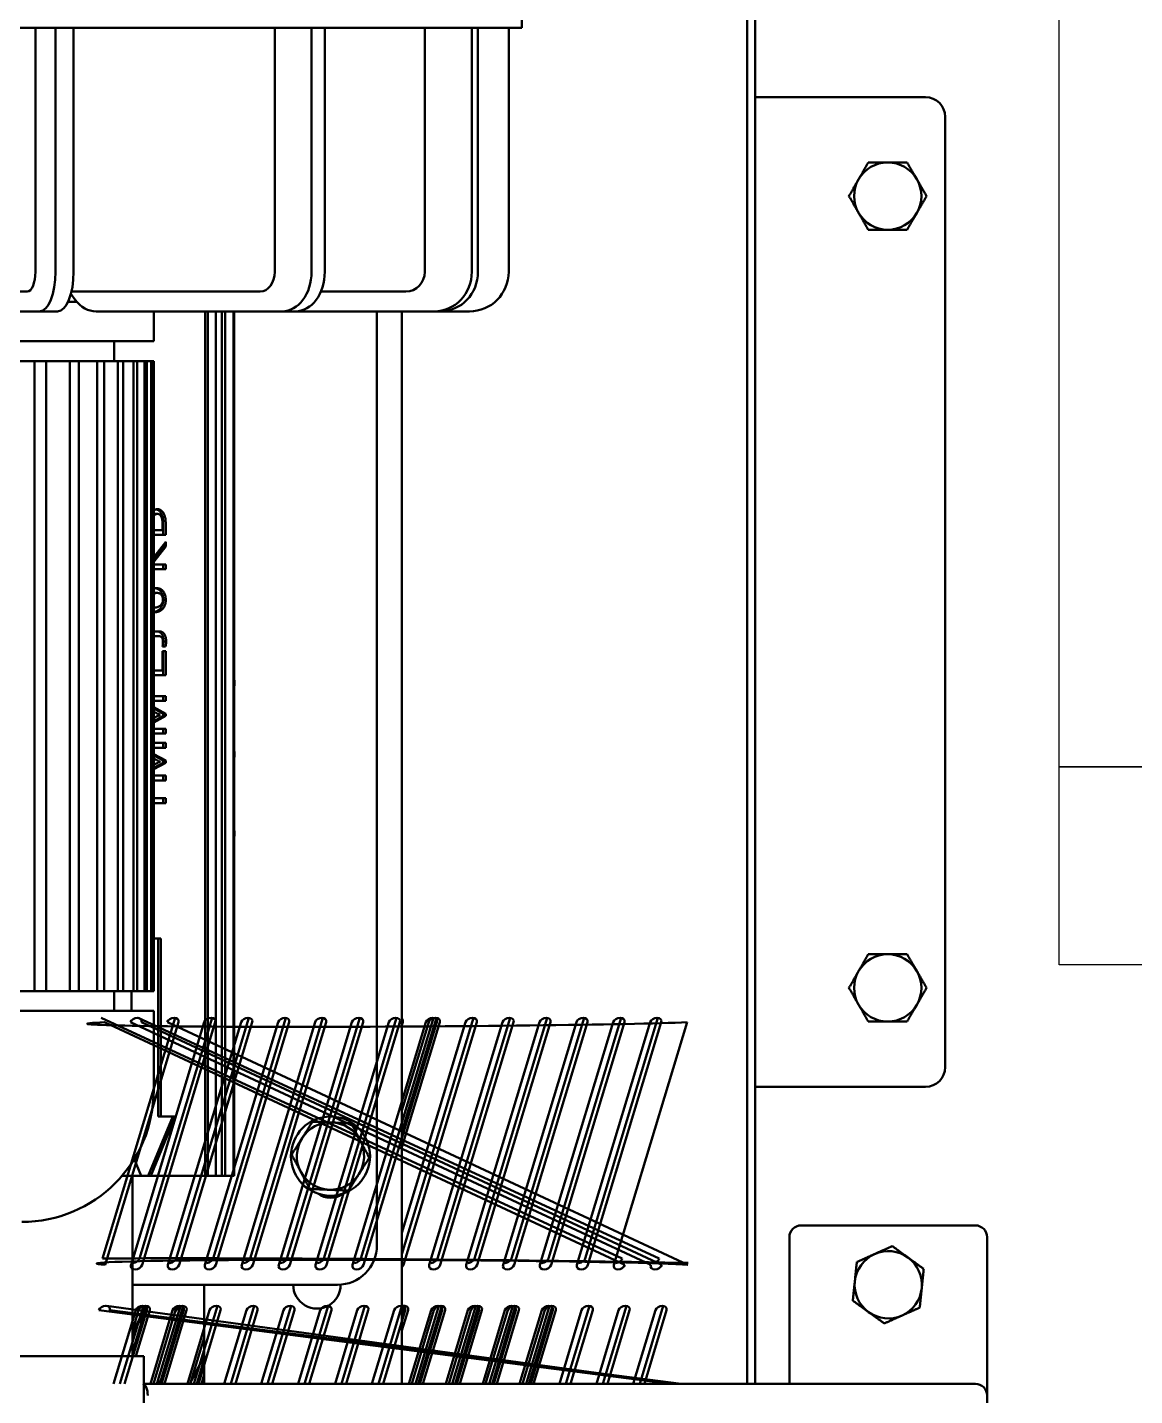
# Model space of a CAD drawing. Extents: x -3873 to 164127, y 7129 to 96529.
# Drawn here: x 64504.5 to 64784.3, y 67362.7 to 67708.3 of the extents above; entities that cross this region are included whole.
import ezdxf

# ---------------------------------------------------------------- set-up
doc = ezdxf.new("R2010")
doc.units = 0
doc.layers.add('LAYOUT', color=90, linetype='CONTINUOUS')
doc.layers.add('LAYOUT Kromeka', color=1, linetype='CONTINUOUS', lineweight=5)
doc.layers.add('Visible (ISO)', color=7, linetype='CONTINUOUS', lineweight=50)

# ---------------------------------------------------------------- blocks, each defined once
blk = doc.blocks.new('chilling_Gibletchiller_platform_short')
at = {"layer": 'LAYOUT', "color": 0, "linetype": 'Continuous', "ltscale": 50}
for p, q in [((-1255, 0), (-1255, 560)), ((-1255, 560), (-1205, 560)), ((-1205, 560), (-1205, 0)), ((-1205, 510), (-1205, 560)), ((-1205, 560), (1205, 560))]:
    blk.add_line(p, q, dxfattribs=at)
blk = doc.blocks.new('CD30-500-2500 Giblet chiller')
at = {"layer": 'Visible (ISO)', "color": 0}
for p, q in [((107821.92, 16061.67), (107861.92, 16061.67)), ((107905.92, 16061.67), (107861.92, 16061.67)), ((107818.92, 16014.67), (107818.92, 16058.67)), ((107858.92, 16058.67), (107858.92, 15848.3)), ((107778.92, 16051.04), (107538.92, 16051.04)), ((107533.92, 16046.04), (107533.92, 16006.44)), ((107783.92, 16046.04), (107783.92, 16006.44)), ((107858.92, 16011.67), (107821.92, 16011.67)), ((107533.92, 16006.44), (107533.92, 16003.04)), ((107783.92, 16006.44), (107783.92, 16003.04)), ((107858.92, 16003.04), (107458.92, 16003.04)), ((107458.92, 16001.04), (107858.92, 16001.04)), ((107767.6, 15854.5), (107828.88, 15985.98)), ((107767.6, 15985.84), (107828.88, 15967.32)), ((107839.24, 15839.14), (107858.92, 15983.19)), ((107858.92, 15984.37), (107840.37, 15839.97)), ((107840.37, 15837.17), (107858.92, 15981.57)), ((107766.46, 15847.13), (107827.27, 15978.76)), ((107766.46, 15978.47), (107827.27, 15960.1)), ((107828.88, 15979.45), (107767.6, 15847.96)), ((107828.88, 15960.79), (107767.6, 15979.31)), ((107839.24, 15979.81), (107858.92, 15973.86)), ((107858.92, 15975.04), (107840.37, 15980.64)), ((107767.6, 15845.17), (107828.88, 15976.65)), ((107767.6, 15976.51), (107828.88, 15957.99)), ((107840.37, 15977.84), (107858.92, 15972.24)), ((107858.92, 15965.71), (107840.37, 15971.31)), ((107766.46, 15837.8), (107827.27, 15969.43)), ((107766.46, 15969.14), (107827.27, 15950.77)), ((107828.88, 15970.12), (107767.6, 15838.64)), ((107828.88, 15951.46), (107767.6, 15969.98)), ((107839.24, 15970.48), (107858.92, 15964.53)), ((107840.37, 15968.51), (107858.92, 15962.91)), ((107767.6, 15967.18), (107828.88, 15948.66)), ((107839.24, 15961.15), (107858.92, 15955.21)), ((107858.92, 15956.38), (107840.37, 15961.98)), ((107766.46, 15959.82), (107827.27, 15941.44)), ((107828.88, 15942.13), (107767.6, 15960.65)), ((107767.6, 15957.85), (107828.88, 15939.33)), ((107840.37, 15959.18), (107858.92, 15953.58)), ((107766.46, 15950.49), (107827.27, 15932.11)), ((107828.88, 15932.8), (107767.6, 15951.32)), ((107839.24, 15951.82), (107858.92, 15945.88)), ((107839.24, 15951.09), (107858.92, 15945.14)), ((107858.92, 15947.05), (107840.37, 15952.65)), ((107858.92, 15946.32), (107840.37, 15951.92)), ((107767.6, 15948.52), (107828.88, 15930)), ((107840.37, 15949.86), (107858.92, 15944.25)), ((107840.37, 15949.12), (107858.92, 15943.52)), ((107506.38, 15944.04), (107516.38, 15944.04)), ((107516.38, 15558.04), (107516.38, 15944.04)), ((107578.05, 15940.76), (107516.38, 15940.76)), ((107766.46, 15941.16), (107827.27, 15922.78)), ((107828.88, 15923.47), (107767.6, 15941.99)), ((107839.24, 15942.49), (107858.92, 15936.55)), ((107839.24, 15941.76), (107858.92, 15935.81)), ((107858.92, 15937.72), (107840.37, 15943.32)), ((107858.92, 15936.99), (107840.37, 15942.59)), ((107840.37, 15940.53), (107858.92, 15934.92)), ((107767.6, 15939.19), (107828.88, 15920.67)), ((107840.37, 15939.79), (107858.92, 15934.19)), ((107839.24, 15933.16), (107858.92, 15927.22)), ((107858.92, 15928.39), (107840.37, 15934)), ((107858.92, 15927.66), (107840.37, 15933.26)), ((107578.05, 15932.99), (107516.38, 15932.99)), ((107578.05, 15931.44), (107516.38, 15931.44)), ((107588.05, 15923.48), (107588.05, 15930.81)), ((107766.46, 15931.83), (107826.16, 15913.79)), ((107828.88, 15914.14), (107767.6, 15932.66)), ((107767.6, 15929.86), (107820.79, 15913.79)), ((107839.24, 15932.43), (107858.92, 15926.49)), ((107840.37, 15931.2), (107858.92, 15925.59)), ((107840.37, 15930.46), (107858.92, 15924.86)), ((107588.05, 15923.48), (107588.05, 15921.93)), ((107799.17, 15913.79), (107767.6, 15923.33)), ((107839.24, 15923.83), (107858.92, 15917.89)), ((107839.24, 15923.1), (107858.92, 15917.16)), ((107858.92, 15919.06), (107840.37, 15924.67)), ((107858.92, 15918.33), (107840.37, 15923.93)), ((107516.38, 15919.54), (107578.05, 15919.54)), ((107588.05, 15886.85), (107588.05, 15921.93)), ((107766.46, 15922.5), (107795.29, 15913.79)), ((107766.46, 15921.77), (107827.27, 15903.39)), ((107828.88, 15904.08), (107767.6, 15922.6)), ((107767.6, 15920.53), (107789.91, 15913.79)), ((107767.6, 15919.8), (107828.88, 15901.28)), ((107840.37, 15921.87), (107858.92, 15916.26)), ((107840.37, 15921.14), (107858.92, 15915.53)), ((107583.05, 15893.29), (107583.05, 15914.78)), ((107858.92, 15913.79), (107588.05, 15913.79)), ((107766.46, 15912.44), (107827.27, 15894.06)), ((107768.3, 15913.79), (107767.6, 15914)), ((107828.88, 15894.75), (107767.6, 15913.27)), ((107839.24, 15914.5), (107841.6, 15913.79)), ((107839.24, 15913.77), (107858.92, 15907.83)), ((107845.49, 15913.79), (107840.37, 15915.34)), ((107858.92, 15909), (107840.37, 15914.61)), ((107858.92, 15848.3), (107858.92, 15913.79)), ((107858.92, 15871.29), (107858.92, 15913.79)), ((107767.6, 15910.47), (107828.88, 15891.95)), ((107840.37, 15911.81), (107858.92, 15906.2)), ((107588.05, 15907.47), (107823.92, 15907.47)), ((107766.46, 15903.11), (107827.27, 15884.73)), ((107828.88, 15885.42), (107767.6, 15903.94)), ((107839.24, 15904.44), (107858.92, 15898.5)), ((107858.92, 15899.67), (107840.37, 15905.28)), ((107840.37, 15902.48), (107858.92, 15896.87)), ((107767.6, 15901.14), (107828.88, 15882.63)), ((107811.08, 15898.29), (107811.28, 15898.29)), ((107811.14, 15898.05), (107811.44, 15897.96)), ((107833.88, 15898.29), (107833.92, 15898.29)), ((107833.92, 15897.47), (107833.92, 15883.03)), ((107839.24, 15895.11), (107858.92, 15889.17)), ((107858.92, 15890.34), (107840.37, 15895.95)), ((107578.05, 15894.28), (107516.38, 15894.28)), ((107766.46, 15893.78), (107827.27, 15875.41)), ((107828.88, 15876.1), (107767.6, 15894.61)), ((107767.6, 15891.81), (107828.88, 15873.3)), ((107840.37, 15893.15), (107858.92, 15887.54)), ((107578.05, 15890.94), (107516.38, 15890.94)), ((107588.05, 15886.85), (107588.05, 15883.51)), ((107828.88, 15866.77), (107767.6, 15885.28)), ((107839.24, 15885.79), (107858.92, 15879.84)), ((107858.92, 15881.01), (107840.37, 15886.62)), ((107516.38, 15881.63), (107578.05, 15881.63)), ((107588.05, 15836.47), (107588.05, 15883.51)), ((107766.46, 15884.45), (107827.27, 15866.08)), ((107767.6, 15882.48), (107828.88, 15863.97)), ((107833.92, 15883.03), (107833.92, 15881.54)), ((107833.92, 15881.54), (107833.92, 15879.83)), ((107840.37, 15883.82), (107858.92, 15878.22)), ((107583.05, 15830.26), (107583.05, 15877.92)), ((107833.92, 15875.35), (107833.92, 15879.83)), ((107766.46, 15875.12), (107827.27, 15856.75)), ((107828.88, 15857.44), (107767.6, 15875.95)), ((107833.92, 15875.35), (107833.92, 15845.66)), ((107839.24, 15876.46), (107858.92, 15870.51)), ((107858.92, 15871.69), (107840.37, 15877.29)), ((107840.37, 15874.49), (107858.92, 15868.89)), ((107588.05, 15871.42), (107806.38, 15871.42)), ((107588.05, 15871.21), (107806.38, 15871.21)), ((107767.6, 15873.15), (107828.88, 15854.64)), ((107806.38, 15871.42), (107806.38, 15871.21)), ((107806.38, 15871.21), (107806.38, 15869.13)), ((107858.92, 15871.29), (107858.92, 15865.29)), ((107588.05, 15869.13), (107806.38, 15869.13)), ((107588.05, 15868.23), (107806.38, 15868.23)), ((107806.38, 15868.23), (107806.38, 15869.13)), ((107806.38, 15866.76), (107806.38, 15868.23)), ((107858.92, 15862.36), (107840.37, 15867.96)), ((107588.05, 15866.76), (107806.38, 15866.76)), ((107588.05, 15864.76), (107806.38, 15864.76)), ((107588.05, 15864.02), (107806.38, 15864.02)), ((107766.46, 15865.79), (107827.27, 15847.42)), ((107828.88, 15848.11), (107767.6, 15866.62)), ((107806.38, 15864.76), (107806.38, 15866.76)), ((107806.38, 15864.02), (107806.38, 15864.76)), ((107806.38, 15864.02), (107806.38, 15863.84)), ((107839.24, 15867.13), (107858.92, 15861.18)), ((107840.37, 15865.16), (107858.92, 15859.56)), ((107858.92, 15865.29), (107858.92, 15848.54)), ((107767.6, 15863.82), (107828.88, 15845.31)), ((107806.38, 15863.84), (107806.38, 15862.31)), ((107806.38, 15862.31), (107806.38, 15861.6)), ((107806.38, 15861.6), (107806.38, 15860.32)), ((107858.92, 15863.79), (107833.92, 15863.79)), ((107847.33, 15863.79), (107858.92, 15860.29)), ((107851.98, 15863.79), (107858.23, 15860.5)), ((107852.7, 15863.79), (107858.92, 15861.91)), ((107858.92, 15863.09), (107856.59, 15863.79)), ((107828.88, 15838.78), (107767.6, 15857.29)), ((107806.38, 15860.32), (107806.38, 15859.61)), ((107806.38, 15850.33), (107806.38, 15859.61)), ((107839.24, 15858.53), (107858.92, 15852.58)), ((107839.24, 15857.8), (107858.92, 15851.85)), ((107858.92, 15853.76), (107840.37, 15859.36)), ((107858.92, 15853.03), (107840.37, 15858.63)), ((107639.94, 15853.25), (107639.94, 15853.9)), ((107642.1, 15854.09), (107644.52, 15854.09)), ((107644.52, 15854.09), (107644.52, 15851.04)), ((107650.15, 15851.04), (107646.25, 15854.09)), ((107646.25, 15854.09), (107647.45, 15854.09)), ((107647.45, 15854.09), (107651.33, 15851.04)), ((107647.45, 15853.45), (107647.45, 15854.09)), ((107651.97, 15854.09), (107653.17, 15854.09)), ((107651.97, 15851.04), (107651.97, 15854.09)), ((107653.17, 15854.09), (107653.17, 15851.04)), ((107660.93, 15853.45), (107660.93, 15854.09)), ((107671.4, 15853.55), (107671.4, 15854.19)), ((107672.72, 15854.02), (107672.72, 15853.27)), ((107673.9, 15853.27), (107673.9, 15854.09)), ((107673.9, 15854.09), (107679.91, 15854.09)), ((107679.91, 15854.09), (107679.91, 15851.04)), ((107685.23, 15851.04), (107685.23, 15854.09)), ((107685.23, 15854.09), (107686.42, 15854.09)), ((107686.42, 15854.09), (107686.42, 15851.04)), ((107688.04, 15851.04), (107689.68, 15854.09)), ((107689.68, 15854.09), (107690.21, 15854.09)), ((107689.68, 15853.45), (107689.68, 15854.09)), ((107690.21, 15854.09), (107691.86, 15851.04)), ((107690.21, 15853.45), (107690.21, 15854.09)), ((107693.47, 15851.04), (107693.47, 15854.09)), ((107693.47, 15854.09), (107694.67, 15854.09)), ((107694.67, 15854.09), (107694.67, 15851.04)), ((107697.06, 15851.04), (107697.06, 15854.09)), ((107697.06, 15854.09), (107698.26, 15854.09)), ((107698.26, 15854.09), (107698.26, 15851.04)), ((107699.88, 15851.04), (107701.52, 15854.09)), ((107701.52, 15854.09), (107702.05, 15854.09)), ((107701.52, 15853.45), (107701.52, 15854.09)), ((107702.05, 15854.09), (107703.7, 15851.04)), ((107702.05, 15853.45), (107702.05, 15854.09)), ((107705.31, 15851.04), (107705.31, 15854.09)), ((107705.31, 15854.09), (107706.51, 15854.09)), ((107706.51, 15854.09), (107706.51, 15851.04)), ((107711.03, 15851.04), (107711.03, 15854.09)), ((107711.03, 15854.09), (107712.23, 15854.09)), ((107712.23, 15854.09), (107712.23, 15851.04)), ((107766.46, 15856.46), (107827.27, 15838.09)), ((107791.4, 15856.51), (107791.4, 15852.82)), ((107806.38, 15850.33), (107791.4, 15856.51)), ((107806.38, 15849.69), (107791.4, 15855.87)), ((107840.87, 15856.41), (107839.7, 15857.03)), ((107840.37, 15856.56), (107858.92, 15850.96)), ((107840.37, 15855.83), (107858.92, 15850.23)), ((107588.05, 15851.04), (107595.6, 15851.04)), ((107595.6, 15651.04), (107595.6, 15851.04)), ((107600.6, 15851.03), (107600.6, 15851.04)), ((107600.6, 15851.04), (107759.72, 15851.04)), ((107600.6, 15851.03), (107759.72, 15851.03)), ((107600.6, 15851.03), (107600.6, 15850.68)), ((107759.72, 15850.68), (107600.6, 15850.68)), ((107600.6, 15850.38), (107600.6, 15850.68)), ((107600.6, 15850.38), (107759.72, 15850.38)), ((107600.6, 15850.38), (107600.6, 15849.31)), ((107639.2, 15851.35), (107639.2, 15852)), ((107643.32, 15853.27), (107641.96, 15853.27)), ((107642.1, 15853.45), (107644.52, 15853.45)), ((107643.32, 15851.04), (107643.32, 15853.27)), ((107647.07, 15853.45), (107647.45, 15853.45)), ((107647.45, 15853.45), (107650.51, 15851.04)), ((107651.97, 15853.45), (107653.17, 15853.45)), ((107659.15, 15851.2), (107659.15, 15851.84)), ((107668.86, 15851.04), (107668.86, 15852.41)), ((107670.06, 15852.27), (107670.06, 15851.04)), ((107673.9, 15853.45), (107679.91, 15853.45)), ((107678.71, 15853.27), (107673.9, 15853.27)), ((107678.71, 15851.04), (107678.71, 15853.27)), ((107685.23, 15853.45), (107686.42, 15853.45)), ((107688.38, 15851.04), (107689.68, 15853.45)), ((107689.68, 15853.45), (107690.21, 15853.45)), ((107689.97, 15852.64), (107689.93, 15852.64)), ((107690.21, 15853.45), (107691.51, 15851.04)), ((107693.47, 15853.45), (107694.67, 15853.45)), ((107697.06, 15853.45), (107698.26, 15853.45)), ((107700.22, 15851.04), (107701.52, 15853.45)), ((107701.52, 15853.45), (107702.05, 15853.45)), ((107701.81, 15852.64), (107701.77, 15852.64)), ((107702.05, 15853.45), (107703.35, 15851.04)), ((107705.31, 15853.45), (107706.51, 15853.45)), ((107711.03, 15853.45), (107712.23, 15853.45)), ((107746.48, 15852.82), (107746.48, 15851.04)), ((107791.4, 15852.82), (107746.48, 15852.82)), ((107791.4, 15852.18), (107746.48, 15852.18)), ((107759.72, 15851.04), (107759.72, 15851.03)), ((107759.72, 15851.03), (107759.72, 15850.68)), ((107759.72, 15850.68), (107759.72, 15850.38)), ((107759.72, 15850.38), (107759.72, 15849.31)), ((107764.72, 15651.04), (107764.72, 15851.04)), ((107764.72, 15851.04), (107784.72, 15851.04)), ((107791.4, 15852.18), (107791.4, 15852.82)), ((107806.38, 15849.69), (107806.38, 15850.33)), ((107857.89, 15852.89), (107858.92, 15852.35)), ((107759.72, 15849.31), (107600.6, 15849.31)), ((107600.6, 15848.7), (107600.6, 15849.31)), ((107600.6, 15848.7), (107759.72, 15848.7)), ((107600.6, 15848.7), (107600.6, 15846.89)), ((107759.72, 15846.89), (107600.6, 15846.89)), ((107600.6, 15845.95), (107600.6, 15846.89)), ((107759.72, 15849.31), (107759.72, 15848.7)), ((107759.72, 15848.7), (107759.72, 15846.89)), ((107759.72, 15846.89), (107759.72, 15845.95)), ((107802.1, 15846.15), (107806.38, 15847.92)), ((107806.38, 15849.69), (107806.38, 15847.92)), ((107806.38, 15843.04), (107806.38, 15847.92)), ((107839.24, 15849.2), (107850.97, 15845.66)), ((107839.24, 15848.47), (107858.92, 15842.52)), ((107845.97, 15845.66), (107839.26, 15849.19)), ((107851.92, 15846.54), (107840.37, 15850.03)), ((107858.92, 15843.7), (107840.37, 15849.3)), ((107840.37, 15847.23), (107845.6, 15845.66)), ((107846.52, 15845.66), (107840.53, 15848.81)), ((107851.92, 15848.54), (107851.92, 15782.54)), ((107851.92, 15848.54), (107907.92, 15848.54)), ((107600.6, 15845.95), (107759.72, 15845.95)), ((107600.6, 15845.95), (107600.6, 15843.33)), ((107759.72, 15843.33), (107600.6, 15843.33)), ((107600.6, 15842.02), (107600.6, 15843.33)), ((107759.72, 15845.95), (107759.72, 15843.33)), ((107759.72, 15845.43), (107764.72, 15845.43)), ((107759.72, 15843.33), (107759.72, 15842.02)), ((107851.92, 15845.66), (107806.38, 15845.66)), ((107840.37, 15846.5), (107858.92, 15840.9)), ((107595.6, 15841.04), (107600.6, 15841.04)), ((107600.6, 15842.02), (107759.72, 15842.02)), ((107600.6, 15842.02), (107600.6, 15838.49)), ((107759.72, 15842.02), (107759.72, 15838.49)), ((107759.72, 15841.04), (107764.72, 15841.04)), ((107759.72, 15838.49), (107600.6, 15838.49)), ((107600.6, 15836.76), (107600.6, 15838.49)), ((107600.6, 15836.76), (107759.72, 15836.76)), ((107600.6, 15836.76), (107600.6, 15832.14)), ((107759.72, 15838.49), (107759.72, 15836.76)), ((107759.72, 15836.76), (107759.72, 15832.14)), ((107578.05, 15830.81), (107516.38, 15830.81)), ((107583.64, 15830.11), (107585.12, 15831.21)), ((107585.6, 15829.41), (107585.6, 15831.59)), ((107759.72, 15832.14), (107600.6, 15832.14)), ((107600.6, 15829.89), (107600.6, 15832.14)), ((107600.6, 15829.89), (107759.72, 15829.89)), ((107600.6, 15829.89), (107600.6, 15823.89)), ((107759.72, 15832.14), (107759.72, 15829.89)), ((107759.72, 15829.89), (107759.72, 15823.89)), ((107578.05, 15826.24), (107516.38, 15826.24)), ((107588.05, 15826.74), (107588.05, 15822.17)), ((107759.72, 15823.89), (107600.6, 15823.89)), ((107600.6, 15820.95), (107600.6, 15823.89)), ((107759.72, 15823.89), (107759.72, 15820.95)), ((107516.38, 15821.15), (107578.05, 15821.15)), ((107583.05, 15753.54), (107583.05, 15819.11)), ((107588.05, 15796.43), (107588.05, 15822.17)), ((107600.6, 15820.95), (107759.72, 15820.95)), ((107600.6, 15820.95), (107600.6, 15812.99)), ((107759.72, 15820.95), (107759.72, 15812.99))]:
    blk.add_line(p, q, dxfattribs=at)
blk.add_circle((107801.42, 15895.72), 10, dxfattribs=at)
for centre, radius, start, end in [((107821.92, 16058.67), 3, 90, 180), ((107861.92, 16058.67), 3, 90, 180), ((107538.92, 16046.04), 5, 90, 180), ((107778.92, 16046.04), 5, 0, 90), ((107558.92, 16036.54), 8.5, 120, 180), ((107558.92, 16036.54), 8.5, 60, 120), ((107558.92, 16036.54), 8.5, 0, 60), ((107758.92, 16036.54), 8.5, 120, 180), ((107758.92, 16036.54), 8.5, 60, 120), ((107758.92, 16036.54), 8.5, 0, 60), ((107833.92, 16036.67), 8.5, 84.1118, 144.1118), ((107833.92, 16036.67), 8.5, 24.1118, 84.1118), ((107833.92, 16036.67), 8.5, 144.1118, 204.1118), ((107833.92, 16036.67), 8.5, 324.1118, 24.1118), ((107558.92, 16036.54), 8.5, 180, 240), ((107558.92, 16036.54), 8.5, 300, 0), ((107758.92, 16036.54), 8.5, 180, 240), ((107758.92, 16036.54), 8.5, 300, 0), ((107833.92, 16036.67), 8.5, 204.1118, 264.1118), ((107833.92, 16036.67), 8.5, 264.1118, 324.1118), ((107558.92, 16036.54), 8.5, 240, 300), ((107758.92, 16036.54), 8.5, 240, 300), ((107821.92, 16014.67), 3, 180, 270), ((107823.92, 15897.47), 10, 0, 90), ((107801.42, 15895.72), 8.5, 117.5925, 177.5925), ((107801.42, 15895.72), 8.5, 57.5925, 117.5925), ((107801.42, 15895.72), 8.5, 357.5925, 57.5925), ((107806.42, 15895.72), 5.5, 324.4528, 35.5472), ((107801.42, 15895.72), 8.5, 177.5925, 237.5925), ((107801.42, 15895.72), 8.5, 297.5925, 357.5925), ((107833.92, 15892.29), 6, 270, 90), ((107801.42, 15895.72), 8.5, 237.5925, 297.5925), ((107681.92, 15865.97), 5.5, 82.6078, 97.3922), ((107699.92, 15865.97), 5.5, 82.6078, 97.3922), ((107719.92, 15865.97), 5.5, 82.6078, 97.3922), ((107784.72, 15817.71), 33.33, 0, 90)]:
    blk.add_arc(centre, radius, start, end, dxfattribs=at)
for centre, major_axis, ratio, start_param, end_param in [((107767.6, 15912.24), (-0.38, 77.96), 0.013984, 2.805525, 5.947117), ((107828.58, 15917.13), (0.83, 97.49), 0.011033, 0.784679, 2.51645), ((107828.88, 15912.38), (0.31, 75.73), 0.016636, 0.237601, 3.379194), ((107767.6, 15977.91), (-0.59, 1.38), 0.714662, 5.74244, 8.884032), ((107827.27, 15977.36), (0.59, -1.38), 0.714662, 0.869076, 2.600847), ((107828.88, 15978.05), (0.59, -1.38), 0.714662, 5.74244, 8.884032), ((107840.37, 15979.24), (-0.59, 1.38), 0.714662, 5.74244, 8.884032), ((107840.37, 15969.91), (-0.59, 1.38), 0.714662, 5.74244, 8.884032), ((107767.6, 15968.58), (-0.59, 1.38), 0.714662, 5.74244, 8.884032), ((107827.27, 15968.03), (0.59, -1.38), 0.714662, 0.869076, 2.600847), ((107828.88, 15968.72), (0.59, -1.38), 0.714662, 5.74244, 8.884032), ((107767.6, 15959.25), (-0.59, 1.38), 0.714662, 5.74244, 8.884032), ((107828.88, 15959.39), (0.59, -1.38), 0.714662, 5.74244, 8.884032), ((107840.37, 15960.58), (-0.59, 1.38), 0.714662, 5.74244, 8.884032), ((107827.27, 15958.7), (0.59, -1.38), 0.714662, 0.869076, 2.600847), ((107767.6, 15949.92), (-0.59, 1.38), 0.714662, 5.74244, 8.884032), ((107827.27, 15949.37), (0.59, -1.38), 0.714662, 0.869076, 2.600847), ((107828.88, 15950.06), (0.59, -1.38), 0.714662, 5.74244, 8.884032), ((107840.37, 15951.25), (-0.59, 1.38), 0.714662, 5.74244, 8.884032), ((107840.37, 15950.52), (-0.59, 1.38), 0.714662, 5.74244, 8.884032), ((107840.37, 15941.93), (-0.59, 1.38), 0.714662, 5.74244, 8.884032), ((107578.05, 15930.81), (10, 0), 0.994522, 0, 1.570796), ((107767.6, 15940.59), (-0.59, 1.38), 0.714662, 5.74244, 8.884032), ((107827.27, 15940.04), (0.59, -1.38), 0.714662, 0.869076, 2.600847), ((107828.88, 15940.73), (0.59, -1.38), 0.714662, 5.74244, 8.884032), ((107840.37, 15941.19), (-0.59, 1.38), 0.714662, 5.74244, 8.884032), ((107840.37, 15932.6), (-0.59, 1.38), 0.714662, 5.74244, 8.884032), ((107840.37, 15931.86), (-0.59, 1.38), 0.714662, 5.74244, 8.884032), ((107578.05, 15923.48), (10, 0), 0.951057, 0, 1.570796), ((107578.05, 15921.93), (10, 0), 0.951057, 0, 1.570796), ((107767.6, 15931.26), (-0.59, 1.38), 0.714662, 5.74244, 8.884032), ((107827.27, 15930.71), (0.59, -1.38), 0.714662, 0.869076, 2.600847), ((107828.88, 15931.4), (0.59, -1.38), 0.714662, 5.74244, 8.884032), ((107767.6, 15921.93), (-0.59, 1.38), 0.714662, 5.74244, 8.884032), ((107767.6, 15921.2), (-0.59, 1.38), 0.714662, 5.74244, 8.884032), ((107827.27, 15921.38), (0.59, -1.38), 0.714662, 0.869076, 2.600847), ((107828.88, 15922.07), (0.59, -1.38), 0.714662, 5.74244, 8.884032), ((107840.37, 15923.27), (-0.59, 1.38), 0.714662, 5.74244, 8.884032), ((107840.37, 15922.54), (-0.59, 1.38), 0.714662, 5.74244, 8.884032), ((107578.05, 15914.78), (5, 0), 0.951153, 6.283135, 7.853926), ((107767.6, 15911.87), (-0.59, 1.38), 0.714662, 5.74244, 8.884032), ((107767.6, 15912.6), (-0.59, 1.38), 0.714662, 5.74244, 6.587563), ((107828.88, 15912.74), (-0.59, 1.38), 0.714662, 5.226299, 5.74244), ((107840.37, 15913.94), (-0.59, 1.38), 0.714662, 5.74244, 7.658653), ((107840.37, 15913.21), (-0.59, 1.38), 0.714662, 5.74244, 8.884032), ((107767.6, 15902.54), (-0.59, 1.38), 0.714662, 5.74244, 8.884032), ((107827.27, 15901.99), (0.59, -1.38), 0.714662, 0.869076, 2.600847), ((107828.88, 15902.68), (0.59, -1.38), 0.714662, 5.74244, 8.884032), ((107840.37, 15903.88), (-0.59, 1.38), 0.714662, 5.74244, 8.884032), ((107840.37, 15894.55), (-0.59, 1.38), 0.714662, 5.74244, 8.884032), ((107578.05, 15886.85), (10, 0), 0.743145, 0, 1.570796), ((107767.6, 15893.21), (-0.59, 1.38), 0.714662, 5.74244, 8.884032), ((107827.27, 15892.66), (0.59, -1.38), 0.714662, 0.869076, 2.600847), ((107828.88, 15893.35), (0.59, -1.38), 0.714662, 5.74244, 8.884032), ((107578.05, 15883.51), (10, 0), 0.743145, 0, 1.570796), ((107767.6, 15883.88), (-0.59, 1.38), 0.714662, 5.74244, 8.884032), ((107828.88, 15884.03), (0.59, -1.38), 0.714662, 5.74244, 8.884032), ((107840.37, 15885.22), (-0.59, 1.38), 0.714662, 5.74244, 8.884032), ((107578.05, 15877.92), (5, 0), 0.74322, 6.283179, 7.853969), ((107827.27, 15883.34), (0.59, -1.38), 0.714662, 0.869076, 2.600847), ((107767.6, 15874.55), (-0.59, 1.38), 0.714662, 5.74244, 8.884032), ((107827.27, 15874.01), (0.59, -1.38), 0.714662, 0.869076, 2.600847), ((107828.88, 15874.7), (0.59, -1.38), 0.714662, 5.74244, 8.884032), ((107840.37, 15875.89), (-0.59, 1.38), 0.714662, 5.74244, 8.884032), ((107840.37, 15866.56), (-0.59, 1.38), 0.714662, 5.74244, 8.884032), ((107767.6, 15865.22), (-0.59, 1.38), 0.714662, 5.74244, 8.884032), ((107827.27, 15864.68), (0.59, -1.38), 0.714662, 0.869076, 2.600847), ((107828.88, 15865.37), (0.59, -1.38), 0.714662, 5.74244, 8.884032), ((107767.6, 15855.89), (-0.59, 1.38), 0.714662, 5.74244, 8.884032), ((107828.88, 15856.04), (0.59, -1.38), 0.714662, 5.74244, 8.884032), ((107840.37, 15857.96), (-0.59, 1.38), 0.714662, 5.74244, 8.884032), ((107840.37, 15857.23), (-0.59, 1.38), 0.714662, 5.74244, 8.884032), ((107827.27, 15855.35), (0.59, -1.38), 0.714662, 0.869076, 2.600847), ((107840.37, 15848.63), (-0.59, 1.38), 0.714662, 5.74244, 8.884032), ((107767.6, 15846.57), (-0.59, 1.38), 0.714662, 5.74244, 8.884032), ((107827.27, 15846.02), (0.59, -1.38), 0.714662, 0.869076, 2.600847), ((107828.88, 15846.71), (0.59, -1.38), 0.714662, 5.74244, 8.884032), ((107840.37, 15847.9), (-0.59, 1.38), 0.714662, 5.74244, 8.884032), ((107861.92, 15848.3), (-3, 0), 0.414214, 4.712389, 6.283185), ((107861.92, 15848.3), (-3, 0), 0.414214, 4.712389, 6.283185), ((107840.37, 15838.57), (-0.59, 1.38), 0.714662, 5.74244, 8.884032), ((107578.05, 15836.47), (10, 0), 0.743145, 5.497787, 6.283185), ((107578.05, 15826.74), (10, 0), 0.406737, 0, 1.570796), ((107578.05, 15822.17), (10, 0), 0.406737, 0, 1.570796), ((107578.05, 15819.11), (5, 0), 0.406778, 6.283184, 7.853975)]:
    blk.add_ellipse(centre, major_axis=major_axis, ratio=ratio, start_param=start_param, end_param=end_param, dxfattribs=at)
for points in [[(107550.42, 16041.45), (107552.7, 16042.76), (107554.67, 16043.9)], [(107554.67, 16043.9), (107556.64, 16045.04), (107558.92, 16046.36)], [(107558.92, 16046.36), (107561.2, 16045.04), (107563.17, 16043.9)], [(107563.17, 16043.9), (107565.14, 16042.76), (107567.42, 16041.45)], [(107750.42, 16041.45), (107752.7, 16042.76), (107754.67, 16043.9)], [(107754.67, 16043.9), (107756.64, 16045.04), (107758.92, 16046.36)], [(107758.92, 16046.36), (107761.2, 16045.04), (107763.17, 16043.9)], [(107763.17, 16043.9), (107765.14, 16042.76), (107767.42, 16041.45)], [(107827.03, 16041.66), (107828.37, 16043.5), (107829.91, 16045.63)], [(107829.91, 16045.63), (107832.52, 16045.36), (107834.79, 16045.13)], [(107834.79, 16045.13), (107837.06, 16044.89), (107839.67, 16044.62)], [(107839.67, 16044.62), (107840.75, 16042.22), (107841.68, 16040.15)], [(107550.42, 16036.54), (107550.42, 16038.82), (107550.42, 16041.45)], [(107567.42, 16041.45), (107567.42, 16038.82), (107567.42, 16036.54)], [(107750.42, 16036.54), (107750.42, 16038.82), (107750.42, 16041.45)], [(107767.42, 16041.45), (107767.42, 16038.82), (107767.42, 16036.54)], [(107824.15, 16037.68), (107825.7, 16039.81), (107827.03, 16041.66)], [(107826.16, 16033.2), (107825.23, 16035.28), (107824.15, 16037.68)], [(107841.68, 16040.15), (107842.61, 16038.07), (107843.68, 16035.67)], [(107550.42, 16031.63), (107550.42, 16034.26), (107550.42, 16036.54)], [(107567.42, 16036.54), (107567.42, 16034.26), (107567.42, 16031.63)], [(107750.42, 16031.63), (107750.42, 16034.26), (107750.42, 16036.54)], [(107767.42, 16036.54), (107767.42, 16034.26), (107767.42, 16031.63)], [(107843.68, 16035.67), (107842.14, 16033.54), (107840.8, 16031.69)], [(107554.67, 16029.18), (107552.7, 16030.32), (107550.42, 16031.63)], [(107567.42, 16031.63), (107565.14, 16030.32), (107563.17, 16029.18)], [(107754.67, 16029.18), (107752.7, 16030.32), (107750.42, 16031.63)], [(107767.42, 16031.63), (107765.14, 16030.32), (107763.17, 16029.18)], [(107828.16, 16028.72), (107827.09, 16031.12), (107826.16, 16033.2)], [(107840.8, 16031.69), (107839.47, 16029.84), (107837.93, 16027.71)], [(107558.92, 16026.73), (107556.64, 16028.04), (107554.67, 16029.18)], [(107563.17, 16029.18), (107561.2, 16028.04), (107558.92, 16026.73)], [(107758.92, 16026.73), (107756.64, 16028.04), (107754.67, 16029.18)], [(107763.17, 16029.18), (107761.2, 16028.04), (107758.92, 16026.73)], [(107833.05, 16028.22), (107830.78, 16028.45), (107828.16, 16028.72)], [(107837.93, 16027.71), (107835.31, 16027.98), (107833.05, 16028.22)], [(107797.48, 15903.25), (107799.5, 15904.31), (107801.83, 15905.53)], [(107801.83, 15905.53), (107804.05, 15904.12), (107805.97, 15902.9)], [(107793.13, 15900.98), (107795.46, 15902.2), (107797.48, 15903.25)], [(107805.97, 15902.9), (107807.9, 15901.67), (107810.12, 15900.27)], [(107792.93, 15896.08), (107793.02, 15898.35), (107793.13, 15900.98)], [(107810.12, 15900.27), (107810.01, 15897.64), (107809.91, 15895.36)], [(107792.72, 15891.17), (107792.83, 15893.8), (107792.93, 15896.08)], [(107809.91, 15895.36), (107809.81, 15893.09), (107809.7, 15890.46)], [(107796.86, 15888.54), (107794.94, 15889.76), (107792.72, 15891.17)], [(107801.01, 15885.91), (107798.78, 15887.32), (107796.86, 15888.54)], [(107809.7, 15890.46), (107807.37, 15889.24), (107805.35, 15888.19)], [(107805.35, 15888.19), (107803.34, 15887.13), (107801.01, 15885.91)]]:
    blk.add_rational_spline(points, [1, 1.0379548493, 1], degree=2, dxfattribs=at)
for points, knots in [([(107638, 15852), (107638.01, 15852.08), (107638.02, 15852.26), (107638.08, 15852.48), (107638.15, 15852.66), (107638.23, 15852.8), (107638.32, 15852.93), (107638.43, 15853.06), (107638.55, 15853.19), (107638.69, 15853.31), (107638.85, 15853.43), (107639.02, 15853.54), (107639.22, 15853.65), (107639.44, 15853.74), (107639.68, 15853.83), (107639.85, 15853.87), (107639.94, 15853.9)], [0, 0, 0, 0, 0.100127, 0.20711, 0.26267, 0.319001, 0.377166, 0.436688, 0.497958, 0.561278, 0.626232, 0.694026, 0.764821, 0.839059, 0.917109, 1, 1, 1, 1]), ([(107639.94, 15853.9), (107640.09, 15853.93), (107640.39, 15854), (107640.8, 15854.04), (107641.15, 15854.07), (107641.44, 15854.08), (107641.76, 15854.09), (107641.98, 15854.09), (107642.1, 15854.09)], [0, 0, 0, 0, 0.210142, 0.436867, 0.560341, 0.695889, 0.841783, 1, 1, 1, 1]), ([(107657.96, 15851.79), (107657.96, 15851.87), (107657.96, 15852.03), (107658, 15852.27), (107658.07, 15852.5), (107658.15, 15852.72), (107658.27, 15852.92), (107658.4, 15853.11), (107658.56, 15853.29), (107658.74, 15853.45), (107658.94, 15853.59), (107659.17, 15853.72), (107659.41, 15853.83), (107659.68, 15853.92), (107659.96, 15854), (107660.27, 15854.05), (107660.6, 15854.08), (107660.82, 15854.09), (107660.93, 15854.09)], [0, 0, 0, 0, 0.068013, 0.133399, 0.197145, 0.259573, 0.320097, 0.37917, 0.437172, 0.494918, 0.552565, 0.610861, 0.67026, 0.731663, 0.794763, 0.860399, 0.928487, 1, 1, 1, 1]), ([(107660.93, 15854.09), (107661.05, 15854.09), (107661.29, 15854.08), (107661.63, 15854.04), (107661.96, 15853.97), (107662.26, 15853.87), (107662.54, 15853.75), (107662.8, 15853.6), (107663.04, 15853.43), (107663.25, 15853.23), (107663.45, 15853.02), (107663.61, 15852.78), (107663.75, 15852.51), (107663.87, 15852.23), (107663.96, 15851.93), (107664.03, 15851.61), (107664.06, 15851.31), (107664.07, 15851.12), (107664.07, 15851.04)], [0, 0, 0, 0, 0.0618149, 0.1210766, 0.178145, 0.2339556, 0.2890945, 0.344086, 0.3995561, 0.4559746, 0.5142283, 0.5745416, 0.6375295, 0.7035021, 0.7727759, 0.8449855, 0.9208546, 0.9727587, 0.9727587, 0.9727587, 0.9727587]), ([(107668.86, 15852.41), (107668.87, 15852.48), (107668.87, 15852.62), (107668.9, 15852.82), (107668.96, 15853.01), (107669.04, 15853.19), (107669.14, 15853.35), (107669.27, 15853.49), (107669.41, 15853.63), (107669.57, 15853.75), (107669.75, 15853.85), (107669.94, 15853.94), (107670.15, 15854.02), (107670.37, 15854.08), (107670.61, 15854.13), (107670.86, 15854.17), (107671.13, 15854.19), (107671.31, 15854.19), (107671.4, 15854.19)], [0, 0, 0, 0, 0.07241, 0.139969, 0.204996, 0.266396, 0.32563, 0.383764, 0.440838, 0.498013, 0.555675, 0.613242, 0.672244, 0.733005, 0.795845, 0.861262, 0.929224, 1, 1, 1, 1]), ([(107671.4, 15854.19), (107671.48, 15854.19), (107671.63, 15854.19), (107671.84, 15854.18), (107672.04, 15854.16), (107672.21, 15854.14), (107672.37, 15854.11), (107672.5, 15854.08), (107672.62, 15854.05), (107672.69, 15854.03), (107672.72, 15854.02)], [0, 0, 0, 0, 0.1732882, 0.3330741, 0.4779163, 0.6114139, 0.7307075, 0.834622, 0.9255993, 1, 1, 1, 1]), ([(107638.36, 15851.04), (107638.34, 15851.06), (107638.29, 15851.13), (107638.21, 15851.23), (107638.13, 15851.37), (107638.08, 15851.51), (107638.03, 15851.66), (107638.01, 15851.83), (107638.01, 15851.94), (107638, 15852)], [0.5786978, 0.5786978, 0.5786978, 0.5786978, 0.6137753, 0.6723713, 0.7328323, 0.7954559, 0.8599581, 0.9281949, 1, 1, 1, 1]), ([(107638.04, 15851.66), (107638.05, 15851.73), (107638.09, 15851.86), (107638.15, 15852.02), (107638.23, 15852.15), (107638.32, 15852.29), (107638.43, 15852.42), (107638.55, 15852.55), (107638.69, 15852.67), (107638.85, 15852.79), (107639.02, 15852.9), (107639.22, 15853.01), (107639.44, 15853.1), (107639.68, 15853.18), (107639.85, 15853.23), (107639.94, 15853.25)], [0.1187472, 0.1187472, 0.1187472, 0.1187472, 0.2071101, 0.26267, 0.3190007, 0.3771664, 0.436688, 0.4979584, 0.5612779, 0.6262324, 0.694026, 0.7648215, 0.839059, 0.9171087, 1, 1, 1, 1]), ([(107640.35, 15853.13), (107640.25, 15853.11), (107640.06, 15853.05), (107639.81, 15852.94), (107639.61, 15852.81), (107639.45, 15852.66), (107639.33, 15852.51), (107639.25, 15852.34), (107639.21, 15852.17), (107639.2, 15852.05), (107639.2, 15852)], [0, 0, 0, 0, 0.157172, 0.298986, 0.428671, 0.549009, 0.664057, 0.776827, 0.888832, 1, 1, 1, 1]), ([(107639.2, 15852), (107639.2, 15851.93), (107639.21, 15851.8), (107639.26, 15851.62), (107639.34, 15851.45), (107639.46, 15851.3), (107639.63, 15851.17), (107639.78, 15851.09), (107639.87, 15851.05), (107639.89, 15851.04)], [0, 0, 0, 0, 0.1226898, 0.2391994, 0.3519536, 0.4619409, 0.5776221, 0.700693, 0.7257169, 0.7257169, 0.7257169, 0.7257169]), ([(107639.2, 15851.35), (107639.2, 15851.29), (107639.21, 15851.18), (107639.23, 15851.08), (107639.24, 15851.04)], [0, 0, 0, 0, 0.1226898, 0.1983931, 0.1983931, 0.1983931, 0.1983931]), ([(107639.94, 15853.25), (107640.09, 15853.29), (107640.39, 15853.36), (107640.8, 15853.4), (107641.15, 15853.43), (107641.44, 15853.44), (107641.76, 15853.45), (107641.98, 15853.45), (107642.1, 15853.45)], [0, 0, 0, 0, 0.210142, 0.436867, 0.560341, 0.695889, 0.841783, 1, 1, 1, 1]), ([(107641.96, 15853.27), (107641.8, 15853.27), (107641.5, 15853.27), (107641.14, 15853.25), (107640.86, 15853.22), (107640.68, 15853.2), (107640.51, 15853.17), (107640.4, 15853.14), (107640.35, 15853.13)], [0, 0, 0, 0, 0.288192, 0.555331, 0.679384, 0.79496, 0.901498, 1, 1, 1, 1]), ([(107658.1, 15851.04), (107658.09, 15851.06), (107658.06, 15851.15), (107658.01, 15851.31), (107657.96, 15851.54), (107657.96, 15851.7), (107657.96, 15851.79)], [0.7790287, 0.7790287, 0.7790287, 0.7790287, 0.7951956, 0.8601974, 0.9282972, 1, 1, 1, 1]), ([(107657.98, 15851.47), (107657.99, 15851.52), (107658.01, 15851.65), (107658.07, 15851.86), (107658.15, 15852.07), (107658.27, 15852.28), (107658.4, 15852.47), (107658.56, 15852.65), (107658.74, 15852.8), (107658.94, 15852.95), (107659.17, 15853.07), (107659.41, 15853.19), (107659.68, 15853.28), (107659.96, 15853.36), (107660.27, 15853.41), (107660.6, 15853.44), (107660.82, 15853.45), (107660.93, 15853.45)], [0.0898551, 0.0898551, 0.0898551, 0.0898551, 0.1333988, 0.1971454, 0.2595727, 0.3200967, 0.3791701, 0.4371719, 0.494918, 0.5525653, 0.6108609, 0.6702596, 0.731663, 0.7947632, 0.8603993, 0.9284866, 1, 1, 1, 1]), ([(107660.89, 15853.38), (107660.83, 15853.38), (107660.71, 15853.37), (107660.54, 15853.35), (107660.37, 15853.32), (107660.21, 15853.28), (107660.05, 15853.22), (107659.91, 15853.15), (107659.78, 15853.07), (107659.65, 15852.98), (107659.54, 15852.88), (107659.44, 15852.76), (107659.36, 15852.64), (107659.28, 15852.5), (107659.22, 15852.35), (107659.18, 15852.19), (107659.16, 15852.02), (107659.16, 15851.9), (107659.15, 15851.84)], [0, 0, 0, 0, 0.060692, 0.119135, 0.177114, 0.234866, 0.291912, 0.34798, 0.404577, 0.461746, 0.520193, 0.580496, 0.643141, 0.708112, 0.775795, 0.846863, 0.921204, 1, 1, 1, 1]), ([(107659.15, 15851.84), (107659.16, 15851.78), (107659.16, 15851.66), (107659.19, 15851.48), (107659.23, 15851.32), (107659.29, 15851.18), (107659.35, 15851.09), (107659.38, 15851.04), (107659.38, 15851.04)], [0, 0, 0, 0, 0.0838868, 0.1619247, 0.2332254, 0.3000633, 0.3628024, 0.3669472, 0.3669472, 0.3669472, 0.3669472]), ([(107662.88, 15851.04), (107662.88, 15851.09), (107662.87, 15851.23), (107662.85, 15851.46), (107662.81, 15851.73), (107662.74, 15851.97), (107662.66, 15852.2), (107662.57, 15852.41), (107662.46, 15852.59), (107662.33, 15852.76), (107662.19, 15852.91), (107662.04, 15853.03), (107661.88, 15853.14), (107661.7, 15853.23), (107661.51, 15853.29), (107661.31, 15853.34), (107661.1, 15853.37), (107660.96, 15853.37), (107660.89, 15853.38)], [0.050464, 0.050464, 0.050464, 0.050464, 0.0933676, 0.1810834, 0.2629854, 0.3393669, 0.4109683, 0.4775606, 0.5395716, 0.5979517, 0.652611, 0.7049118, 0.7552784, 0.8046541, 0.8529453, 0.9013857, 0.9498334, 1, 1, 1, 1]), ([(107660.93, 15853.45), (107661.05, 15853.44), (107661.29, 15853.44), (107661.63, 15853.4), (107661.96, 15853.33), (107662.26, 15853.23), (107662.54, 15853.11), (107662.8, 15852.96), (107663.04, 15852.79), (107663.25, 15852.59), (107663.45, 15852.37), (107663.61, 15852.13), (107663.75, 15851.87), (107663.87, 15851.59), (107663.96, 15851.31), (107664, 15851.12), (107664.01, 15851.04)], [0, 0, 0, 0, 0.0618149, 0.1210766, 0.178145, 0.2339556, 0.2890945, 0.344086, 0.3995561, 0.4559746, 0.5142283, 0.5745416, 0.6375295, 0.7035021, 0.7727759, 0.8290621, 0.8290621, 0.8290621, 0.8290621]), ([(107668.86, 15851.76), (107668.87, 15851.83), (107668.87, 15851.97), (107668.9, 15852.18), (107668.96, 15852.37), (107669.04, 15852.54), (107669.14, 15852.7), (107669.27, 15852.85), (107669.41, 15852.98), (107669.57, 15853.1), (107669.75, 15853.21), (107669.94, 15853.3), (107670.15, 15853.38), (107670.37, 15853.44), (107670.61, 15853.49), (107670.86, 15853.52), (107671.13, 15853.55), (107671.31, 15853.55), (107671.4, 15853.55)], [0, 0, 0, 0, 0.07241, 0.139969, 0.204996, 0.266396, 0.32563, 0.383764, 0.440838, 0.498013, 0.555675, 0.613242, 0.672244, 0.733005, 0.795845, 0.861262, 0.929224, 1, 1, 1, 1]), ([(107671.5, 15853.38), (107671.4, 15853.37), (107671.2, 15853.37), (107670.96, 15853.34), (107670.79, 15853.29), (107670.67, 15853.25), (107670.56, 15853.2), (107670.46, 15853.14), (107670.37, 15853.07), (107670.29, 15852.99), (107670.22, 15852.9), (107670.16, 15852.8), (107670.12, 15852.68), (107670.09, 15852.56), (107670.06, 15852.42), (107670.06, 15852.32), (107670.06, 15852.27)], [0, 0, 0, 0, 0.129321, 0.24988, 0.307498, 0.362907, 0.41645, 0.470596, 0.525009, 0.580552, 0.638804, 0.700588, 0.766328, 0.838484, 0.915937, 1, 1, 1, 1]), ([(107671.4, 15853.55), (107671.48, 15853.55), (107671.63, 15853.55), (107671.84, 15853.53), (107672.04, 15853.52), (107672.21, 15853.49), (107672.37, 15853.46), (107672.5, 15853.44), (107672.62, 15853.41), (107672.69, 15853.39), (107672.72, 15853.38)], [0, 0, 0, 0, 0.1732882, 0.3330741, 0.4779163, 0.6114139, 0.7307075, 0.834622, 0.9255993, 1, 1, 1, 1]), ([(107672.72, 15853.27), (107672.63, 15853.29), (107672.44, 15853.32), (107672.15, 15853.35), (107671.83, 15853.37), (107671.61, 15853.38), (107671.5, 15853.38)], [0, 0, 0, 0, 0.224361, 0.465006, 0.722792, 1, 1, 1, 1]), ([(107689.93, 15852.64), (107689.89, 15852.55), (107689.81, 15852.38), (107689.69, 15852.13), (107689.58, 15851.89), (107689.47, 15851.67), (107689.37, 15851.47), (107689.27, 15851.28), (107689.2, 15851.14), (107689.16, 15851.06), (107689.14, 15851.04)], [0, 0, 0, 0, 0.1560727, 0.3038038, 0.4415412, 0.5712463, 0.6917924, 0.8031832, 0.9065675, 0.9448635, 0.9448635, 0.9448635, 0.9448635]), ([(107690.75, 15851.04), (107690.71, 15851.13), (107690.59, 15851.36), (107690.4, 15851.73), (107690.18, 15852.17), (107690.04, 15852.48), (107689.97, 15852.64)], [0.0548365, 0.0548365, 0.0548365, 0.0548365, 0.2199118, 0.4594474, 0.7194657, 1, 1, 1, 1]), ([(107701.77, 15852.64), (107701.73, 15852.55), (107701.65, 15852.38), (107701.53, 15852.13), (107701.42, 15851.89), (107701.31, 15851.67), (107701.21, 15851.47), (107701.11, 15851.28), (107701.04, 15851.14), (107700.99, 15851.06), (107700.98, 15851.04)], [0, 0, 0, 0, 0.1560727, 0.3038038, 0.4415412, 0.5712463, 0.6917924, 0.8031832, 0.9065675, 0.9448635, 0.9448635, 0.9448635, 0.9448635]), ([(107702.59, 15851.04), (107702.54, 15851.13), (107702.43, 15851.36), (107702.24, 15851.73), (107702.02, 15852.17), (107701.88, 15852.48), (107701.81, 15852.64)], [0.0548365, 0.0548365, 0.0548365, 0.0548365, 0.2199118, 0.4594474, 0.7194657, 1, 1, 1, 1])]:
    blk.add_open_spline(points, degree=3, knots=knots, dxfattribs=at)
blk.add_open_spline([(107659.15, 15851.2), (107659.16, 15851.15), (107659.16, 15851.09), (107659.16, 15851.04)], degree=3, dxfattribs=at)

msp = doc.modelspace()

# ---------------------------------------------------------------- block references
at = {"layer": 'LAYOUT Kromeka', "ltscale": 20}
for name, p, rotation in [('CD30-500-2500 Giblet chiller', (48685.37, 175224.57), 270), ('chilling_Gibletchiller_platform_short', (65325.21, 68726.5), 90)]:
    msp.add_blockref(name, p, dxfattribs=dict(at, rotation=rotation))

doc.saveas('drawing.dxf')
